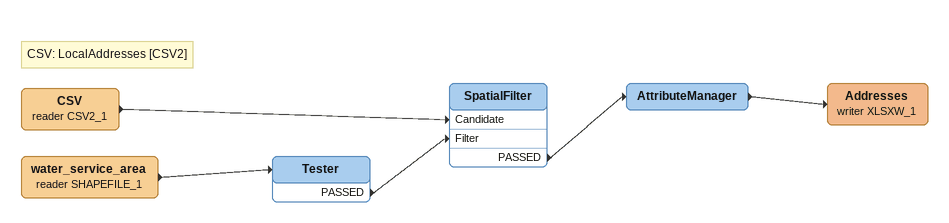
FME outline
Note: CSV: LocalAddresses [CSV2]
CSV (reader CSV2_1)
    -> SpatialFilter [Candidate]
water_service_area (reader SHAPEFILE_1)
    -> Tester
Tester
    PASSED -> SpatialFilter [Filter]
SpatialFilter
    PASSED -> AttributeManager
AttributeManager
    -> Addresses (writer XLSXW_1)
Addresses (writer XLSXW_1)
